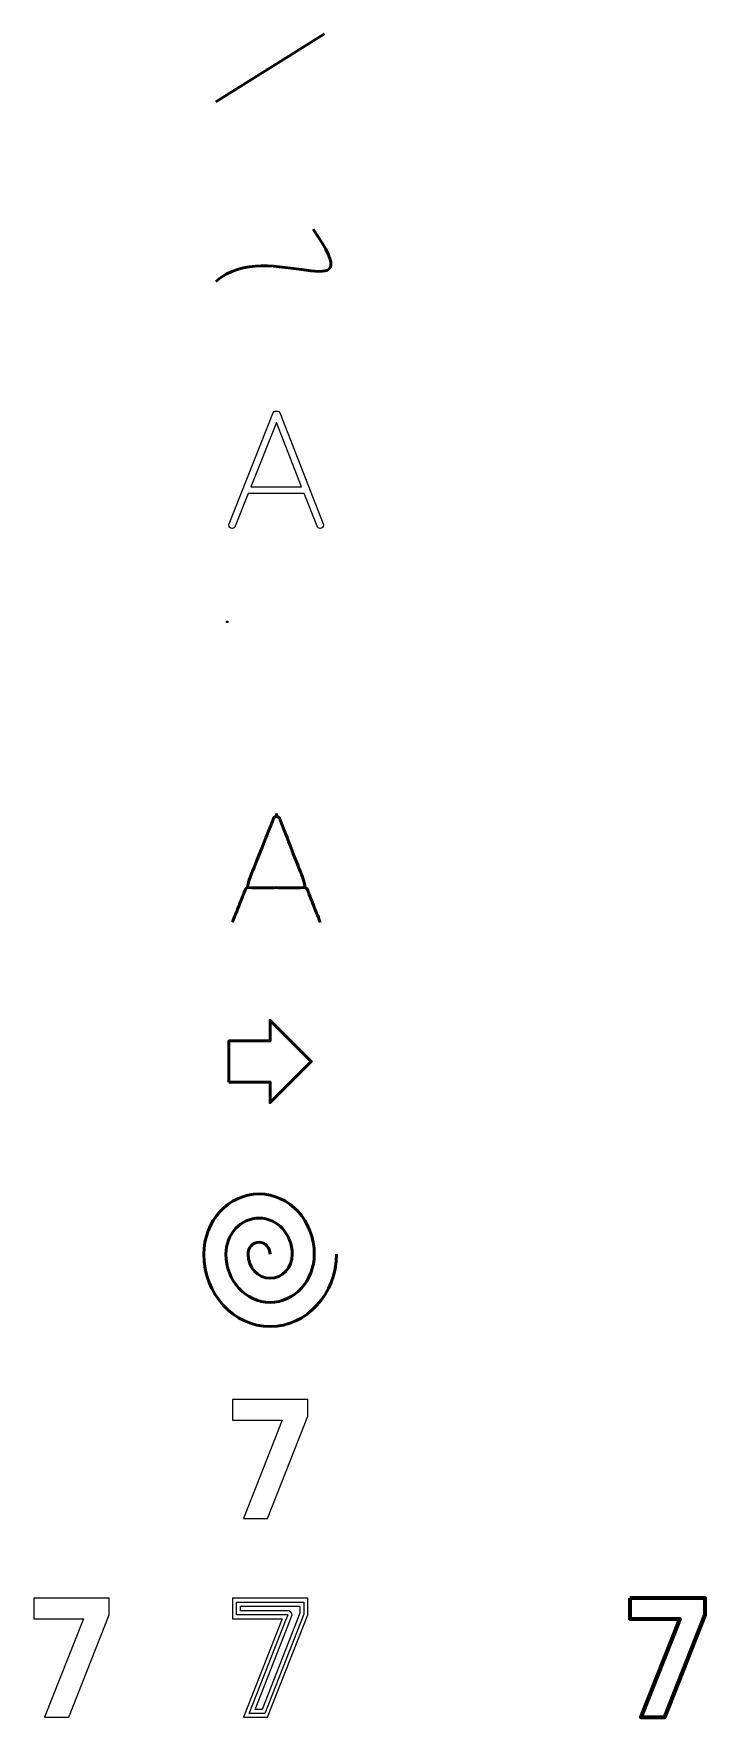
# Model space of a CAD drawing. Header units: centimetres. Extents: x -28 to 23, y -14 to 113.
import ezdxf

# ---------------------------------------------------------------- set-up
doc = ezdxf.new("R2010")
doc.units = ezdxf.units.CM
doc.header["$MEASUREMENT"] = 0
doc.header["$XCLIPFRAME"] = 0
doc.layers.add('Layer 1', color=7, linetype='Continuous')
picture_1 = doc.add_image_def('image1.jpg', size_in_pixel=(514, 638))

msp = doc.modelspace()

# ---------------------------------------------------------------- linework, layer by layer
at = {"layer": 'Layer 1', "lineweight": 53}
for points in [[(-14.09223, 107.42472), (-14.09223, 107.42472), (-5.90778, 112.57528), (-5.90778, 112.57528)], [(-14.09223, 93.87679), (-10.19309, 97.33402), (-2.25559, 91.35443), (-6.75351, 97.81027)]]:
    msp.add_open_spline(points, degree=3, dxfattribs=at)
at = {"layer": 'Layer 1'}
for points, knots in [([(-12.86241, 75.23557), (-12.75089, 75.23557), (-12.66415, 75.30991), (-12.62697, 75.39665), (-12.62697, 75.39665), (-12.62697, 75.39665), (-11.64807, 77.87489), (-11.64807, 77.87489), (-11.64807, 77.87489), (-11.64807, 77.87489), (-7.42267, 77.87489), (-7.42267, 77.87489), (-7.42267, 77.87489), (-7.42267, 77.87489), (-6.45616, 75.39665), (-6.45616, 75.39665), (-6.45616, 75.39665), (-6.41899, 75.30991), (-6.33225, 75.23557), (-6.22073, 75.23557), (-6.22073, 75.23557), (-6.08443, 75.23557), (-5.97291, 75.34709), (-5.97291, 75.48339), (-5.97291, 75.48339), (-5.97291, 75.52056), (-5.97291, 75.54535), (-5.99769, 75.58252), (-5.99769, 75.58252), (-5.99769, 75.58252), (-9.24418, 83.9094), (-9.24418, 83.9094), (-9.24418, 83.9094), (-9.29374, 84.03331), (-9.38048, 84.09527), (-9.51679, 84.09527), (-9.51679, 84.09527), (-9.65309, 84.09527), (-9.73983, 84.03331), (-9.78939, 83.9094), (-9.78939, 83.9094), (-9.78939, 83.9094), (-13.08545, 75.58252), (-13.08545, 75.58252), (-13.08545, 75.58252), (-13.11023, 75.55774), (-13.11023, 75.52056), (-13.11023, 75.48339), (-13.11023, 75.48339), (-13.11023, 75.34709), (-12.99871, 75.23557), (-12.86241, 75.23557)], [0, 0, 0, 0, 0.071428571, 0.071428571, 0.071428571, 0.071428571, 0.142857143, 0.142857143, 0.142857143, 0.142857143, 0.214285714, 0.214285714, 0.214285714, 0.214285714, 0.285714286, 0.285714286, 0.285714286, 0.285714286, 0.357142857, 0.357142857, 0.357142857, 0.357142857, 0.428571429, 0.428571429, 0.428571429, 0.428571429, 0.5, 0.5, 0.5, 0.5, 0.571428571, 0.571428571, 0.571428571, 0.571428571, 0.642857143, 0.642857143, 0.642857143, 0.642857143, 0.714285714, 0.714285714, 0.714285714, 0.714285714, 0.785714286, 0.785714286, 0.785714286, 0.785714286, 0.857142857, 0.857142857, 0.857142857, 0.857142857, 1, 1, 1, 1]), ([(-11.44981, 78.37054), (-11.44981, 78.37054), (-9.51679, 83.24027), (-9.51679, 83.24027), (-9.51679, 83.24027), (-9.51679, 83.24027), (-7.62093, 78.37054), (-7.62093, 78.37054), (-7.62093, 78.37054), (-7.62093, 78.37054), (-11.44981, 78.37054), (-11.44981, 78.37054)], [0, 0, 0, 0, 0.25, 0.25, 0.25, 0.25, 0.5, 0.5, 0.5, 0.5, 1, 1, 1, 1])]:
    msp.add_open_spline(points, degree=3, knots=knots, dxfattribs=at)
at = {"layer": 'Layer 1', "lineweight": 53}
for points, knots in [([(-9.51229, 53.52168), (-9.45688, 53.49825), (-9.36976, 53.44575), (-9.31756, 53.41162), (-9.31756, 53.41162), (-9.28493, 53.37712), (-8.89766, 52.34121), (-8.84138, 52.20088), (-8.84138, 52.20088), (-8.52204, 51.40466), (-8.21424, 50.5703), (-7.89516, 49.77095), (-7.89516, 49.77095), (-7.7961, 49.52279), (-7.45665, 48.71142), (-7.42102, 48.50095), (-7.42102, 48.50095), (-7.42102, 48.50095), (-7.36176, 48.13688), (-7.36176, 48.13688), (-7.36176, 48.13688), (-7.44631, 48.08808), (-9.27014, 48.11995), (-9.52922, 48.11995), (-9.52922, 48.11995), (-9.7757, 48.11995), (-11.63721, 48.08847), (-11.70516, 48.13688), (-11.70516, 48.13688), (-11.70516, 48.13688), (-11.63743, 48.52635), (-11.63743, 48.52635), (-11.63743, 48.52635), (-11.6022, 48.73446), (-10.38761, 51.65237), (-10.20097, 52.18395), (-10.20097, 52.18395), (-10.05704, 52.59391), (-9.8572, 53.00211), (-9.71549, 53.41162), (-9.71549, 53.41162), (-9.65389, 53.44851), (-9.57737, 53.49558), (-9.51229, 53.52168), (-9.51229, 53.52168), (-9.51229, 53.52168), (-9.51229, 53.71642), (-9.51229, 53.71642)], [0, 0, 0, 0, 0.076923077, 0.076923077, 0.076923077, 0.076923077, 0.153846154, 0.153846154, 0.153846154, 0.153846154, 0.230769231, 0.230769231, 0.230769231, 0.230769231, 0.307692308, 0.307692308, 0.307692308, 0.307692308, 0.384615385, 0.384615385, 0.384615385, 0.384615385, 0.461538462, 0.461538462, 0.461538462, 0.461538462, 0.538461538, 0.538461538, 0.538461538, 0.538461538, 0.615384615, 0.615384615, 0.615384615, 0.615384615, 0.692307692, 0.692307692, 0.692307692, 0.692307692, 0.769230769, 0.769230769, 0.769230769, 0.769230769, 0.846153846, 0.846153846, 0.846153846, 0.846153846, 1, 1, 1, 1]), ([(-12.85663, 45.51221), (-12.77336, 45.65123), (-12.43508, 46.55277), (-12.34309, 46.78221), (-12.34309, 46.78221), (-12.26014, 46.9891), (-12.16492, 47.20879), (-12.09175, 47.41721), (-12.09175, 47.41721), (-12.04199, 47.55893), (-11.90009, 47.94726), (-11.83216, 48.06068), (-11.83216, 48.06068), (-11.7894, 48.08629), (-11.74714, 48.10943), (-11.70516, 48.13688)], [0, 0, 0, 0, 0.2, 0.2, 0.2, 0.2, 0.4, 0.4, 0.4, 0.4, 0.6, 0.6, 0.6, 0.6, 1, 1, 1, 1]), ([(-6.21876, 45.50375), (-6.2365, 45.52791), (-6.23488, 45.53038), (-6.25262, 45.55455), (-6.25262, 45.55455), (-6.28067, 45.68765), (-6.43379, 46.03394), (-6.49262, 46.18108), (-6.49262, 46.18108), (-6.57631, 46.39043), (-6.65326, 46.59865), (-6.73727, 46.80761), (-6.73727, 46.80761), (-6.90472, 47.22411), (-7.05946, 47.64471), (-7.22629, 48.06068), (-7.22629, 48.06068), (-7.27071, 48.08728), (-7.31785, 48.11058), (-7.36176, 48.13688)], [0, 0, 0, 0, 0.166666667, 0.166666667, 0.166666667, 0.166666667, 0.333333333, 0.333333333, 0.333333333, 0.333333333, 0.5, 0.5, 0.5, 0.5, 0.666666667, 0.666666667, 0.666666667, 0.666666667, 1, 1, 1, 1]), ([(-13.10445, 33.44777), (-13.10445, 33.44777), (-10.00001, 33.44777), (-10.00001, 33.44777), (-10.00001, 33.44777), (-10.00001, 33.44777), (-10.00001, 31.89555), (-10.00001, 31.89555), (-10.00001, 31.89555), (-10.00001, 31.89555), (-6.89556, 35), (-6.89556, 35), (-6.89556, 35), (-6.89556, 35), (-10.00001, 38.10444), (-10.00001, 38.10444), (-10.00001, 38.10444), (-10.00001, 38.10444), (-10.00001, 36.55222), (-10.00001, 36.55222), (-10.00001, 36.55222), (-10.00001, 36.55222), (-13.10445, 36.55222), (-13.10445, 36.55222), (-13.10445, 36.55222), (-13.10445, 36.55222), (-13.10445, 33.44777), (-13.10445, 33.44777)], [0, 0, 0, 0, 0.125, 0.125, 0.125, 0.125, 0.25, 0.25, 0.25, 0.25, 0.375, 0.375, 0.375, 0.375, 0.5, 0.5, 0.5, 0.5, 0.625, 0.625, 0.625, 0.625, 0.75, 0.75, 0.75, 0.75, 1, 1, 1, 1]), ([(-10, 20.45455), (-10, 20.95662), (-10.37309, 21.36363), (-10.83334, 21.36363), (-10.83334, 21.36363), (-11.29357, 21.36363), (-11.66666, 20.95662), (-11.66666, 20.45455), (-11.66666, 20.45455), (-11.66666, 19.45039), (-10.92048, 18.63637), (-10, 18.63637), (-10, 18.63637), (-9.07952, 18.63637), (-8.33334, 19.45039), (-8.33334, 20.45455), (-8.33334, 20.45455), (-8.33334, 21.96077), (-9.45263, 23.18182), (-10.83334, 23.18182), (-10.83334, 23.18182), (-12.21405, 23.18182), (-13.33334, 21.96077), (-13.33334, 20.45455), (-13.33334, 20.45455), (-13.33334, 18.44624), (-11.84095, 16.81818), (-10, 16.81818), (-10, 16.81818), (-8.15905, 16.81818), (-6.66666, 18.44624), (-6.66666, 20.45455), (-6.66666, 20.45455), (-6.66666, 22.96493), (-8.53215, 25), (-10.83334, 25), (-10.83334, 25), (-13.13452, 25), (-15, 22.96493), (-15, 20.45455), (-15, 20.45455), (-15, 17.44208), (-12.76142, 15), (-10, 15), (-10, 15), (-7.23858, 15), (-5, 17.44208), (-5, 20.45455)], [0, 0, 0, 0, 0.076923077, 0.076923077, 0.076923077, 0.076923077, 0.153846154, 0.153846154, 0.153846154, 0.153846154, 0.230769231, 0.230769231, 0.230769231, 0.230769231, 0.307692308, 0.307692308, 0.307692308, 0.307692308, 0.384615385, 0.384615385, 0.384615385, 0.384615385, 0.461538462, 0.461538462, 0.461538462, 0.461538462, 0.538461538, 0.538461538, 0.538461538, 0.538461538, 0.615384615, 0.615384615, 0.615384615, 0.615384615, 0.692307692, 0.692307692, 0.692307692, 0.692307692, 0.769230769, 0.769230769, 0.769230769, 0.769230769, 0.846153846, 0.846153846, 0.846153846, 0.846153846, 1, 1, 1, 1])]:
    msp.add_open_spline(points, degree=3, knots=knots, dxfattribs=at)
at = {"layer": 'Layer 1', "lineweight": 9}
for points, knots in [([(-12.84573, 9.50003), (-12.84573, 9.50003), (-7.15436, 9.50003), (-7.15436, 9.50003), (-7.15436, 9.50003), (-7.15436, 9.50003), (-7.15436, 8.24077), (-7.15436, 8.24077), (-7.15436, 8.24077), (-7.15436, 8.24077), (-10.20375, 0.5), (-10.20375, 0.5), (-10.20375, 0.5), (-10.20375, 0.5), (-12.01857, 0.5), (-12.01857, 0.5), (-12.01857, 0.5), (-12.01857, 0.5), (-9.08852, 7.93212), (-9.08852, 7.93212), (-9.08852, 7.93212), (-9.08852, 7.93212), (-12.84573, 7.93212), (-12.84573, 7.93212), (-12.84573, 7.93212), (-12.84573, 7.93212), (-12.84573, 9.50003), (-12.84573, 9.50003)], [0, 0, 0, 0, 0.125, 0.125, 0.125, 0.125, 0.25, 0.25, 0.25, 0.25, 0.375, 0.375, 0.375, 0.375, 0.5, 0.5, 0.5, 0.5, 0.625, 0.625, 0.625, 0.625, 0.75, 0.75, 0.75, 0.75, 1, 1, 1, 1]), ([(-27.84573, -5.49997), (-27.84573, -5.49997), (-22.15436, -5.49997), (-22.15436, -5.49997), (-22.15436, -5.49997), (-22.15436, -5.49997), (-22.15436, -6.75923), (-22.15436, -6.75923), (-22.15436, -6.75923), (-22.15436, -6.75923), (-25.20375, -14.5), (-25.20375, -14.5), (-25.20375, -14.5), (-25.20375, -14.5), (-27.01857, -14.5), (-27.01857, -14.5), (-27.01857, -14.5), (-27.01857, -14.5), (-24.08852, -7.06788), (-24.08852, -7.06788), (-24.08852, -7.06788), (-24.08852, -7.06788), (-27.84573, -7.06788), (-27.84573, -7.06788), (-27.84573, -7.06788), (-27.84573, -7.06788), (-27.84573, -5.49997), (-27.84573, -5.49997)], [0, 0, 0, 0, 0.125, 0.125, 0.125, 0.125, 0.25, 0.25, 0.25, 0.25, 0.375, 0.375, 0.375, 0.375, 0.5, 0.5, 0.5, 0.5, 0.625, 0.625, 0.625, 0.625, 0.75, 0.75, 0.75, 0.75, 1, 1, 1, 1]), ([(-12.84573, -5.49997), (-12.84573, -5.49997), (-7.15436, -5.49997), (-7.15436, -5.49997), (-7.15436, -5.49997), (-7.15436, -5.49997), (-7.15436, -6.75923), (-7.15436, -6.75923), (-7.15436, -6.75923), (-7.15436, -6.75923), (-10.20375, -14.5), (-10.20375, -14.5), (-10.20375, -14.5), (-10.20375, -14.5), (-12.01857, -14.5), (-12.01857, -14.5), (-12.01857, -14.5), (-12.01857, -14.5), (-9.08852, -7.06788), (-9.08852, -7.06788), (-9.08852, -7.06788), (-9.08852, -7.06788), (-12.84573, -7.06788), (-12.84573, -7.06788), (-12.84573, -7.06788), (-12.84573, -7.06788), (-12.84573, -5.49997), (-12.84573, -5.49997)], [0, 0, 0, 0, 0.125, 0.125, 0.125, 0.125, 0.25, 0.25, 0.25, 0.25, 0.375, 0.375, 0.375, 0.375, 0.5, 0.5, 0.5, 0.5, 0.625, 0.625, 0.625, 0.625, 0.75, 0.75, 0.75, 0.75, 1, 1, 1, 1]), ([(-7.45436, -5.79997), (-7.45436, -5.79997), (-12.54573, -5.79997), (-12.54573, -5.79997), (-12.54573, -5.79997), (-12.54573, -5.79997), (-12.54573, -6.76788), (-12.54573, -6.76788), (-12.54573, -6.76788), (-12.54573, -6.76788), (-9.08852, -6.76788), (-9.08852, -6.76788), (-9.08852, -6.76788), (-9.08852, -6.76788), (-8.64838, -6.76788), (-8.64838, -6.76788), (-8.64838, -6.76788), (-8.64838, -6.76788), (-8.80961, -7.17686), (-8.80961, -7.17686), (-8.80961, -7.17686), (-8.80961, -7.17686), (-11.57842, -14.2), (-11.57842, -14.2), (-11.57842, -14.2), (-11.57842, -14.2), (-10.40741, -14.2), (-10.40741, -14.2), (-10.40741, -14.2), (-10.40741, -14.2), (-7.45436, -6.70379), (-7.45436, -6.70379), (-7.45436, -6.70379), (-7.45436, -6.70379), (-7.45436, -5.79997), (-7.45436, -5.79997)], [0, 0, 0, 0, 0.1, 0.1, 0.1, 0.1, 0.2, 0.2, 0.2, 0.2, 0.3, 0.3, 0.3, 0.3, 0.4, 0.4, 0.4, 0.4, 0.5, 0.5, 0.5, 0.5, 0.6, 0.6, 0.6, 0.6, 0.7, 0.7, 0.7, 0.7, 0.8, 0.8, 0.8, 0.8, 1, 1, 1, 1]), ([(-7.75436, -6.09997), (-7.75436, -6.09997), (-12.24573, -6.09997), (-12.24573, -6.09997), (-12.24573, -6.09997), (-12.24573, -6.09997), (-12.24573, -6.46788), (-12.24573, -6.46788), (-12.24573, -6.46788), (-12.24573, -6.46788), (-9.08852, -6.46788), (-9.08852, -6.46788), (-9.08852, -6.46788), (-9.08852, -6.46788), (-8.64838, -6.46788), (-8.64838, -6.46788), (-8.64838, -6.46788), (-8.4827, -6.46788), (-8.34838, -6.6022), (-8.34838, -6.76788), (-8.34838, -6.76788), (-8.34838, -6.8135), (-8.35858, -6.85674), (-8.3768, -6.89546), (-8.3768, -6.89546), (-8.3768, -6.89546), (-8.5307, -7.28584), (-8.5307, -7.28584), (-8.5307, -7.28584), (-8.5307, -7.28584), (-11.13827, -13.9), (-11.13827, -13.9), (-11.13827, -13.9), (-11.13827, -13.9), (-10.61107, -13.9), (-10.61107, -13.9), (-10.61107, -13.9), (-10.61107, -13.9), (-7.75436, -6.64835), (-7.75436, -6.64835), (-7.75436, -6.64835), (-7.75436, -6.64835), (-7.75436, -6.09997), (-7.75436, -6.09997)], [0, 0, 0, 0, 0.083333333, 0.083333333, 0.083333333, 0.083333333, 0.166666667, 0.166666667, 0.166666667, 0.166666667, 0.25, 0.25, 0.25, 0.25, 0.333333333, 0.333333333, 0.333333333, 0.333333333, 0.416666667, 0.416666667, 0.416666667, 0.416666667, 0.5, 0.5, 0.5, 0.5, 0.583333333, 0.583333333, 0.583333333, 0.583333333, 0.666666667, 0.666666667, 0.666666667, 0.666666667, 0.75, 0.75, 0.75, 0.75, 0.833333333, 0.833333333, 0.833333333, 0.833333333, 1, 1, 1, 1])]:
    msp.add_open_spline(points, degree=3, knots=knots, dxfattribs=at)
at = {"layer": 'Layer 1', "lineweight": 211}
msp.add_open_spline([(17.15427, -5.49997), (17.15427, -5.49997), (22.84564, -5.49997), (22.84564, -5.49997), (22.84564, -5.49997), (22.84564, -5.49997), (22.84564, -6.75923), (22.84564, -6.75923), (22.84564, -6.75923), (22.84564, -6.75923), (19.79625, -14.5), (19.79625, -14.5), (19.79625, -14.5), (19.79625, -14.5), (17.98143, -14.5), (17.98143, -14.5), (17.98143, -14.5), (17.98143, -14.5), (20.91148, -7.06788), (20.91148, -7.06788), (20.91148, -7.06788), (20.91148, -7.06788), (17.15427, -7.06788), (17.15427, -7.06788), (17.15427, -7.06788), (17.15427, -7.06788), (17.15427, -5.49997), (17.15427, -5.49997)], degree=3, knots=[0, 0, 0, 0, 0.125, 0.125, 0.125, 0.125, 0.25, 0.25, 0.25, 0.25, 0.375, 0.375, 0.375, 0.375, 0.5, 0.5, 0.5, 0.5, 0.625, 0.625, 0.625, 0.625, 0.75, 0.75, 0.75, 0.75, 1, 1, 1, 1], dxfattribs=at)

# ---------------------------------------------------------------- pictures from other files: only their frames are drawn
at = {"layer": 'Layer 1'}
image = msp.add_image(picture_1, insert=(-13.11486, 60.22859), size_in_units=(7.13889, 8.86111), dxfattribs=at)
image.set_boundary_path([(-13.1149, 60.2286), (-5.969, 69.1017)])
image.dxf.flags = 3

doc.saveas('drawing.dxf')
